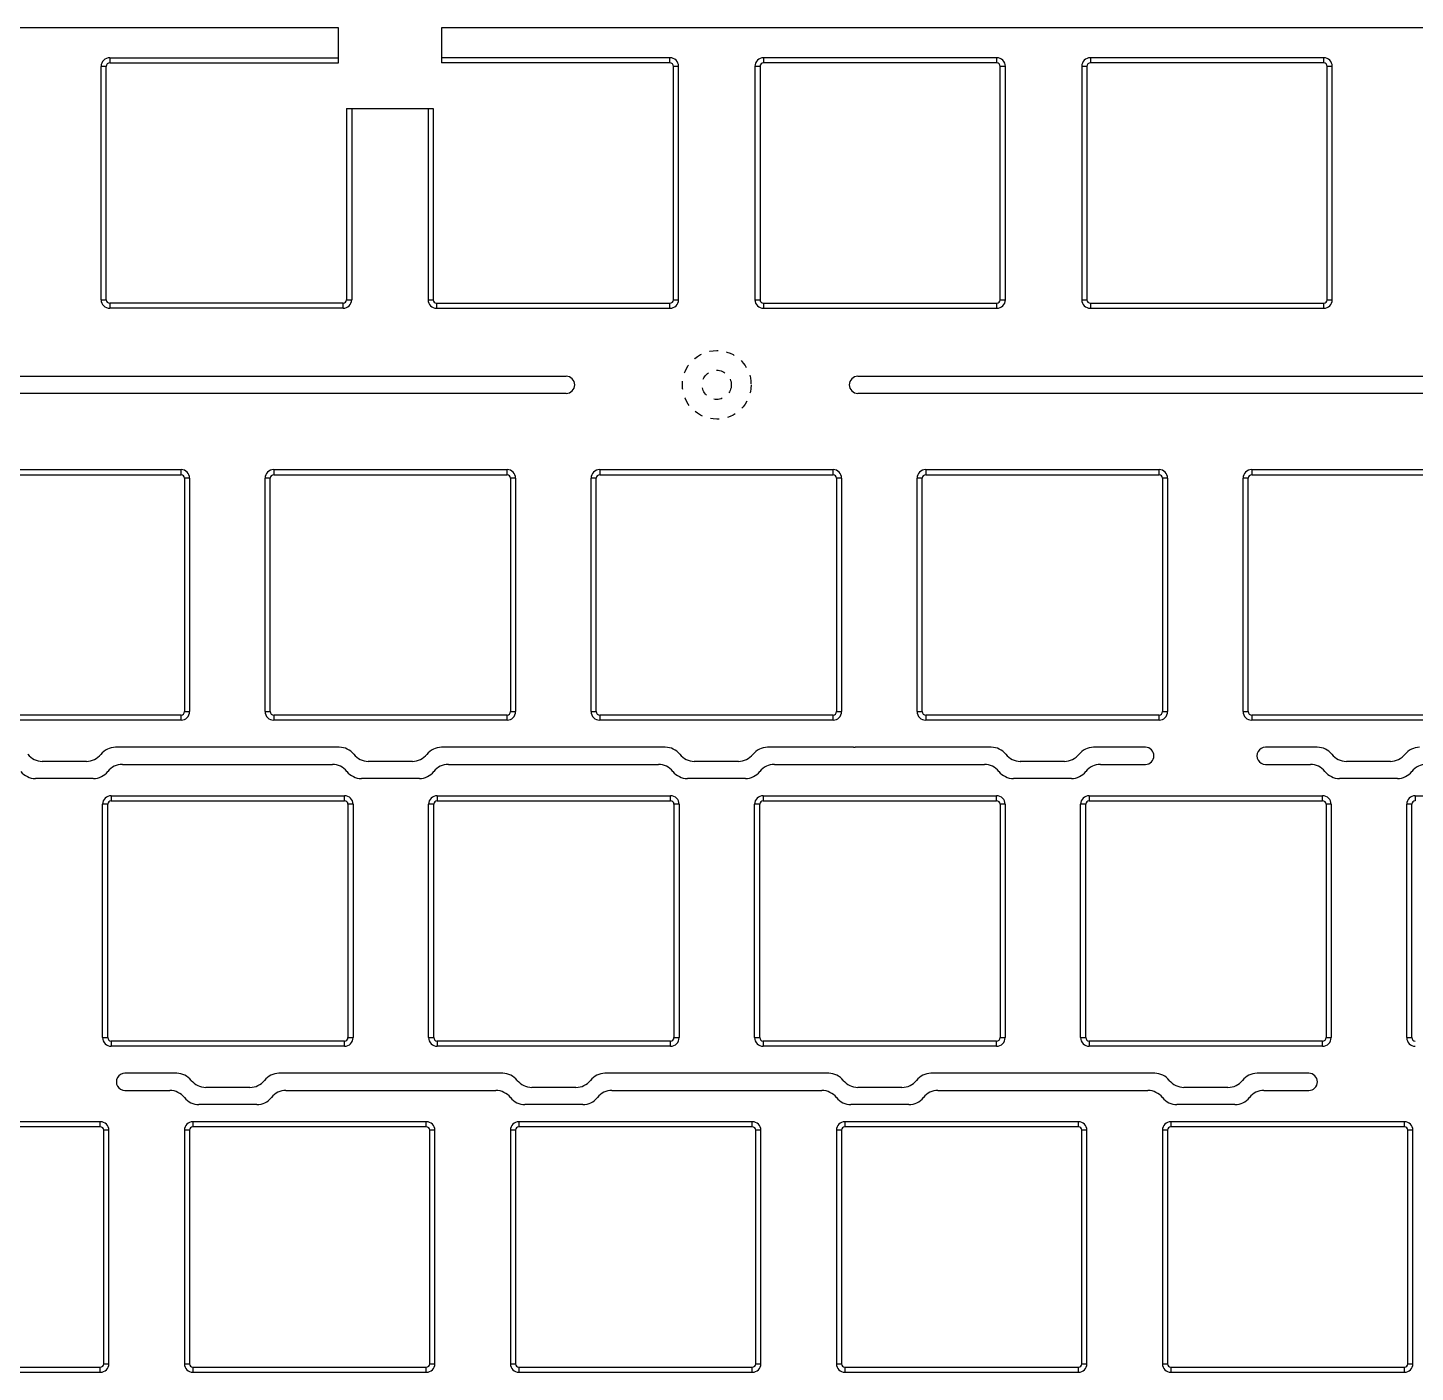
# Model space of a CAD drawing. Header units: inches. Extents: x -637 to 787, y 158 to 578.
# Drawn here: x 135.4 to 216.3, y 376.1 to 454.4 of the extents above; entities that cross this region are included whole.
import ezdxf

# ---------------------------------------------------------------- set-up
doc = ezdxf.new("R2010")
doc.units = ezdxf.units.IN
doc.header["$LTSCALE"] = 5
doc.header["$MEASUREMENT"] = 0
doc.linetypes.add('HIDDEN', pattern=[0.2, 0.1, -0.1])
doc.layers.get('0').update_dxf_attribs({"linetype": 'CONTINUOUS'})
doc.layers.add('DEFAULT_2', color=8, linetype='HIDDEN')

msp = doc.modelspace()

# ---------------------------------------------------------------- linework, layer by layer
at = {"color": 6, "linetype": 'Continuous'}
for p, q in [((153.509, 454.445), (78.699, 454.445)), ((153.509, 452.395), (153.509, 454.445)), ((159.509, 454.445), (159.509, 452.395)), ((272.394, 454.445), (159.509, 454.445)), ((139.681, 438.595), (139.681, 452.195)), ((139.981, 452.195), (139.681, 452.195)), ((139.981, 438.595), (139.981, 452.195)), ((140.181, 452.695), (140.181, 452.395)), ((140.181, 452.695), (153.509, 452.695)), ((140.181, 452.395), (153.509, 452.395)), ((172.831, 452.695), (159.509, 452.695)), ((172.831, 452.395), (159.509, 452.395)), ((172.831, 452.395), (172.831, 452.695)), ((173.031, 438.595), (173.031, 452.195)), ((173.331, 452.195), (173.031, 452.195)), ((173.331, 438.595), (173.331, 452.195)), ((177.781, 452.195), (177.781, 438.595)), ((178.081, 452.195), (177.781, 452.195)), ((178.081, 452.195), (178.081, 438.595)), ((178.281, 452.695), (178.281, 452.395)), ((191.881, 452.695), (178.281, 452.695)), ((191.881, 452.395), (178.281, 452.395)), ((191.881, 452.395), (191.881, 452.695)), ((192.081, 438.595), (192.081, 452.195)), ((192.381, 452.195), (192.081, 452.195)), ((192.381, 438.595), (192.381, 452.195)), ((196.831, 452.195), (196.831, 438.595)), ((197.131, 452.195), (196.831, 452.195)), ((197.131, 452.195), (197.131, 438.595)), ((197.331, 452.695), (197.331, 452.395)), ((210.931, 452.695), (197.331, 452.695)), ((210.931, 452.395), (197.331, 452.395)), ((210.931, 452.395), (210.931, 452.695)), ((211.131, 438.595), (211.131, 452.195)), ((211.431, 452.195), (211.131, 452.195)), ((211.431, 438.595), (211.431, 452.195)), ((153.981, 449.745), (153.981, 438.595)), ((153.981, 449.745), (159.031, 449.745)), ((154.281, 449.745), (154.281, 438.595)), ((158.731, 449.745), (158.731, 438.595)), ((159.031, 449.745), (159.031, 438.595)), ((139.681, 438.595), (139.981, 438.595)), ((140.181, 438.395), (140.181, 438.095)), ((153.781, 438.395), (140.181, 438.395)), ((153.781, 438.095), (153.781, 438.395)), ((153.981, 438.595), (154.281, 438.595)), ((158.731, 438.595), (159.031, 438.595)), ((159.231, 438.395), (159.231, 438.095)), ((159.231, 438.395), (172.831, 438.395)), ((172.831, 438.095), (172.831, 438.395)), ((173.031, 438.595), (173.331, 438.595)), ((177.781, 438.595), (178.081, 438.595)), ((178.281, 438.395), (178.281, 438.095)), ((178.281, 438.395), (191.881, 438.395)), ((191.881, 438.095), (191.881, 438.395)), ((192.081, 438.595), (192.381, 438.595)), ((196.831, 438.595), (197.131, 438.595)), ((197.331, 438.395), (197.331, 438.095)), ((197.331, 438.395), (210.931, 438.395)), ((210.931, 438.095), (210.931, 438.395)), ((211.131, 438.595), (211.431, 438.595)), ((153.781, 438.095), (140.181, 438.095)), ((159.231, 438.095), (172.831, 438.095)), ((178.281, 438.095), (191.881, 438.095)), ((197.331, 438.095), (210.931, 438.095)), ((119.782, 434.136), (166.782, 434.136)), ((183.782, 434.136), (230.782, 434.136)), ((166.782, 433.136), (119.782, 433.136)), ((230.782, 433.136), (183.782, 433.136)), ((130.736, 428.695), (144.336, 428.695)), ((144.336, 428.395), (144.336, 428.695)), ((149.736, 428.695), (149.736, 428.395)), ((149.736, 428.695), (163.336, 428.695)), ((163.336, 428.395), (163.336, 428.695)), ((168.736, 428.695), (168.736, 428.395)), ((168.736, 428.695), (182.336, 428.695)), ((182.336, 428.395), (182.336, 428.695)), ((187.736, 428.695), (187.736, 428.395)), ((187.736, 428.695), (201.336, 428.695)), ((201.336, 428.395), (201.336, 428.695)), ((206.736, 428.695), (206.736, 428.395)), ((206.736, 428.695), (220.336, 428.695)), ((130.736, 428.395), (144.336, 428.395)), ((144.536, 428.195), (144.536, 414.595)), ((144.836, 428.195), (144.536, 428.195)), ((144.836, 428.195), (144.836, 414.595)), ((149.236, 414.595), (149.236, 428.195)), ((149.536, 428.195), (149.236, 428.195)), ((149.536, 414.595), (149.536, 428.195)), ((149.736, 428.395), (163.336, 428.395)), ((163.536, 428.195), (163.536, 414.595)), ((163.836, 428.195), (163.536, 428.195)), ((163.836, 428.195), (163.836, 414.595)), ((168.236, 414.595), (168.236, 428.195)), ((168.536, 428.195), (168.236, 428.195)), ((168.536, 414.595), (168.536, 428.195)), ((168.736, 428.395), (182.336, 428.395)), ((182.536, 428.195), (182.536, 414.595)), ((182.836, 428.195), (182.536, 428.195)), ((182.836, 428.195), (182.836, 414.595)), ((187.236, 414.595), (187.236, 428.195)), ((187.536, 428.195), (187.236, 428.195)), ((187.536, 414.595), (187.536, 428.195)), ((187.736, 428.395), (201.336, 428.395)), ((201.536, 428.195), (201.536, 414.595)), ((201.836, 428.195), (201.536, 428.195)), ((201.836, 428.195), (201.836, 414.595)), ((206.236, 414.595), (206.236, 428.195)), ((206.536, 428.195), (206.236, 428.195)), ((206.536, 414.595), (206.536, 428.195)), ((206.736, 428.395), (220.336, 428.395)), ((144.336, 414.395), (130.736, 414.395)), ((144.336, 414.095), (130.736, 414.095)), ((144.336, 414.095), (144.336, 414.395)), ((144.536, 414.595), (144.836, 414.595)), ((149.236, 414.595), (149.536, 414.595)), ((149.736, 414.395), (149.736, 414.095)), ((163.336, 414.395), (149.736, 414.395)), ((163.336, 414.095), (149.736, 414.095)), ((163.336, 414.095), (163.336, 414.395)), ((163.536, 414.595), (163.836, 414.595)), ((168.236, 414.595), (168.536, 414.595)), ((168.736, 414.395), (168.736, 414.095)), ((182.336, 414.395), (168.736, 414.395)), ((182.336, 414.095), (168.736, 414.095)), ((182.336, 414.095), (182.336, 414.395)), ((182.536, 414.595), (182.836, 414.595)), ((187.236, 414.595), (187.536, 414.595)), ((187.736, 414.395), (187.736, 414.095)), ((201.336, 414.395), (187.736, 414.395)), ((201.336, 414.095), (187.736, 414.095)), ((201.336, 414.095), (201.336, 414.395)), ((201.536, 414.595), (201.836, 414.595)), ((206.236, 414.595), (206.536, 414.595)), ((206.736, 414.395), (206.736, 414.095)), ((220.336, 414.395), (206.736, 414.395)), ((220.336, 414.095), (206.736, 414.095)), ((153.557, 412.515), (140.514, 412.515)), ((172.557, 412.515), (159.514, 412.515)), ((183.536, 412.515), (178.514, 412.515)), ((191.55, 412.516), (183.62, 412.517)), ((200.536, 412.515), (197.514, 412.515)), ((210.557, 412.515), (207.536, 412.515)), ((138.821, 411.695), (136.25, 411.695)), ((157.821, 411.695), (155.25, 411.695)), ((176.821, 411.695), (174.25, 411.695)), ((195.821, 411.695), (193.25, 411.695)), ((214.821, 411.695), (212.25, 411.695)), ((140.918, 411.515), (153.156, 411.515)), ((159.918, 411.515), (172.156, 411.515)), ((178.918, 411.515), (191.156, 411.515)), ((197.918, 411.515), (200.536, 411.515)), ((207.536, 411.515), (210.156, 411.515)), ((139.225, 410.695), (135.849, 410.695)), ((158.225, 410.695), (154.849, 410.695)), ((177.225, 410.695), (173.849, 410.695)), ((196.225, 410.695), (192.849, 410.695)), ((215.225, 410.695), (211.849, 410.695)), ((139.766, 395.595), (139.766, 409.195)), ((140.066, 409.195), (139.766, 409.195)), ((140.066, 395.595), (140.066, 409.195)), ((140.266, 409.695), (140.266, 409.395)), ((140.266, 409.695), (153.866, 409.695)), ((140.266, 409.395), (153.866, 409.395)), ((153.866, 409.395), (153.866, 409.695)), ((154.066, 409.195), (154.066, 395.595)), ((154.366, 409.195), (154.066, 409.195)), ((154.366, 409.195), (154.366, 395.595)), ((158.766, 395.595), (158.766, 409.195)), ((159.066, 409.195), (158.766, 409.195)), ((159.066, 395.595), (159.066, 409.195)), ((159.266, 409.695), (159.266, 409.395)), ((159.266, 409.695), (172.866, 409.695)), ((159.266, 409.395), (172.866, 409.395)), ((172.866, 409.395), (172.866, 409.695)), ((173.066, 409.195), (173.066, 395.595)), ((173.366, 409.195), (173.066, 409.195)), ((173.366, 409.195), (173.366, 395.595)), ((177.766, 395.595), (177.766, 409.195)), ((178.066, 409.195), (177.766, 409.195)), ((178.066, 395.595), (178.066, 409.195)), ((178.266, 409.695), (178.266, 409.395)), ((178.266, 409.695), (191.866, 409.695)), ((178.266, 409.395), (191.866, 409.395)), ((191.866, 409.395), (191.866, 409.695)), ((192.066, 409.195), (192.066, 395.595)), ((192.366, 409.195), (192.066, 409.195)), ((192.366, 409.195), (192.366, 395.595)), ((196.766, 395.595), (196.766, 409.195)), ((197.066, 409.195), (196.766, 409.195)), ((197.066, 395.595), (197.066, 409.195)), ((197.266, 409.695), (197.266, 409.395)), ((197.266, 409.695), (210.866, 409.695)), ((197.266, 409.395), (210.866, 409.395)), ((210.866, 409.395), (210.866, 409.695)), ((211.066, 409.195), (211.066, 395.595)), ((211.366, 409.195), (211.066, 409.195)), ((211.366, 409.195), (211.366, 395.595)), ((216.066, 409.195), (215.766, 409.195)), ((215.766, 395.595), (215.766, 409.195)), ((216.066, 395.595), (216.066, 409.195)), ((216.266, 409.695), (229.866, 409.695)), ((216.266, 409.695), (216.266, 409.395)), ((139.766, 395.595), (140.066, 395.595)), ((154.066, 395.595), (154.366, 395.595)), ((158.766, 395.595), (159.066, 395.595)), ((173.066, 395.595), (173.366, 395.595)), ((177.766, 395.595), (178.066, 395.595)), ((192.066, 395.595), (192.366, 395.595)), ((196.766, 395.595), (197.066, 395.595)), ((211.066, 395.595), (211.366, 395.595)), ((215.766, 395.595), (216.066, 395.595)), ((140.266, 395.395), (140.266, 395.095)), ((153.866, 395.395), (140.266, 395.395)), ((153.866, 395.095), (140.266, 395.095)), ((153.866, 395.095), (153.866, 395.395)), ((159.266, 395.395), (159.266, 395.095)), ((172.866, 395.395), (159.266, 395.395)), ((172.866, 395.095), (159.266, 395.095)), ((172.866, 395.095), (172.866, 395.395)), ((178.266, 395.395), (178.266, 395.095)), ((191.866, 395.395), (178.266, 395.395)), ((191.866, 395.095), (178.266, 395.095)), ((191.866, 395.095), (191.866, 395.395)), ((197.266, 395.395), (197.266, 395.095)), ((210.866, 395.395), (197.266, 395.395)), ((210.866, 395.095), (197.266, 395.095)), ((210.866, 395.095), (210.866, 395.395)), ((144.087, 393.515), (141.066, 393.515)), ((163.087, 393.515), (150.044, 393.515)), ((182.087, 393.515), (169.044, 393.515)), ((201.087, 393.515), (188.044, 393.515)), ((210.066, 393.515), (207.044, 393.515)), ((141.066, 392.515), (143.686, 392.515)), ((148.351, 392.695), (145.78, 392.695)), ((150.448, 392.515), (162.686, 392.515)), ((167.351, 392.695), (164.78, 392.695)), ((169.448, 392.515), (181.686, 392.515)), ((186.351, 392.695), (183.78, 392.695)), ((188.448, 392.515), (200.686, 392.515)), ((205.351, 392.695), (202.78, 392.695)), ((207.448, 392.515), (210.066, 392.515)), ((148.755, 391.695), (145.379, 391.695)), ((167.755, 391.695), (164.379, 391.695)), ((186.755, 391.695), (183.379, 391.695)), ((205.755, 391.695), (202.379, 391.695)), ((139.631, 390.695), (126.031, 390.695)), ((139.631, 390.395), (139.631, 390.695)), ((145.031, 390.695), (145.031, 390.395)), ((158.631, 390.695), (145.031, 390.695)), ((158.631, 390.395), (158.631, 390.695)), ((164.031, 390.695), (164.031, 390.395)), ((177.631, 390.695), (164.031, 390.695)), ((177.631, 390.395), (177.631, 390.695)), ((183.031, 390.695), (183.031, 390.395)), ((196.631, 390.695), (183.031, 390.695)), ((196.631, 390.395), (196.631, 390.695)), ((215.631, 390.695), (202.031, 390.695)), ((202.031, 390.695), (202.031, 390.395)), ((215.631, 390.395), (215.631, 390.695)), ((139.631, 390.395), (126.031, 390.395)), ((139.831, 376.595), (139.831, 390.195)), ((140.131, 390.195), (139.831, 390.195)), ((140.131, 376.595), (140.131, 390.195)), ((144.531, 390.195), (144.531, 376.595)), ((144.831, 390.195), (144.531, 390.195)), ((144.831, 390.195), (144.831, 376.595)), ((158.631, 390.395), (145.031, 390.395)), ((158.831, 376.595), (158.831, 390.195)), ((159.131, 390.195), (158.831, 390.195)), ((159.131, 376.595), (159.131, 390.195)), ((163.531, 390.195), (163.531, 376.595)), ((163.831, 390.195), (163.531, 390.195)), ((163.831, 390.195), (163.831, 376.595)), ((177.631, 390.395), (164.031, 390.395)), ((177.831, 376.595), (177.831, 390.195)), ((178.131, 390.195), (177.831, 390.195)), ((178.131, 376.595), (178.131, 390.195)), ((182.531, 390.195), (182.531, 376.595)), ((182.831, 390.195), (182.531, 390.195)), ((182.831, 390.195), (182.831, 376.595)), ((196.631, 390.395), (183.031, 390.395)), ((197.131, 390.195), (196.831, 390.195)), ((196.831, 376.595), (196.831, 390.195)), ((197.131, 376.595), (197.131, 390.195)), ((201.831, 390.195), (201.531, 390.195)), ((201.531, 390.195), (201.531, 376.595)), ((201.831, 390.195), (201.831, 376.595)), ((215.631, 390.395), (202.031, 390.395)), ((216.131, 390.195), (215.831, 390.195)), ((215.831, 376.595), (215.831, 390.195)), ((216.131, 376.595), (216.131, 390.195)), ((126.031, 376.395), (139.631, 376.395)), ((126.031, 376.095), (139.631, 376.095)), ((139.631, 376.095), (139.631, 376.395)), ((139.831, 376.595), (140.131, 376.595)), ((144.531, 376.595), (144.831, 376.595)), ((145.031, 376.395), (145.031, 376.095)), ((145.031, 376.395), (158.631, 376.395)), ((145.031, 376.095), (158.631, 376.095)), ((158.631, 376.095), (158.631, 376.395)), ((158.831, 376.595), (159.131, 376.595)), ((163.531, 376.595), (163.831, 376.595)), ((164.031, 376.395), (164.031, 376.095)), ((164.031, 376.395), (177.631, 376.395)), ((164.031, 376.095), (177.631, 376.095)), ((177.631, 376.095), (177.631, 376.395)), ((177.831, 376.595), (178.131, 376.595)), ((182.531, 376.595), (182.831, 376.595)), ((183.031, 376.395), (196.631, 376.395)), ((183.031, 376.395), (183.031, 376.095)), ((183.031, 376.095), (196.631, 376.095)), ((196.631, 376.095), (196.631, 376.395)), ((196.831, 376.595), (197.131, 376.595)), ((201.531, 376.595), (201.831, 376.595)), ((202.031, 376.395), (215.631, 376.395)), ((202.031, 376.395), (202.031, 376.095)), ((202.031, 376.095), (215.631, 376.095)), ((215.631, 376.095), (215.631, 376.395)), ((215.831, 376.595), (216.131, 376.595))]:
    msp.add_line(p, q, dxfattribs=at)
for centre, radius, start, end in [((140.181, 452.195), 0.5, 90, 180), ((140.181, 452.195), 0.2, 90, 180), ((172.831, 452.195), 0.5, 0.00018, 90), ((172.831, 452.195), 0.2, 0.00001, 90), ((178.281, 452.195), 0.5, 90.00018, 180.00018), ((178.281, 452.195), 0.2, 90.00001, 180), ((191.881, 452.195), 0.5, 0.00018, 90), ((191.881, 452.195), 0.2, 0.00001, 90), ((197.331, 452.195), 0.5, 90.00018, 180.00018), ((197.331, 452.195), 0.2, 90.00001, 180), ((210.931, 452.195), 0.5, 0.00018, 90), ((210.931, 452.195), 0.2, 0.00001, 90), ((140.181, 438.595), 0.5, 180, 270), ((140.181, 438.595), 0.2, 180, 270), ((153.781, 438.595), 0.5, 270, 0), ((153.781, 438.595), 0.2, 270, 0), ((159.231, 438.595), 0.5, 180.00018, 270), ((159.231, 438.595), 0.2, 180.00002, 270), ((172.831, 438.595), 0.5, 270.00018, 0.00018), ((172.831, 438.595), 0.2, 270.00002, 0), ((178.281, 438.595), 0.5, 180.00018, 270), ((178.281, 438.595), 0.2, 180.00002, 270), ((191.881, 438.595), 0.5, 270.00018, 0.00018), ((191.881, 438.595), 0.2, 270.00002, 0), ((197.331, 438.595), 0.5, 180.00018, 270), ((197.331, 438.595), 0.2, 180.00002, 270), ((210.931, 438.595), 0.5, 270.00018, 0.00018), ((210.931, 438.595), 0.2, 270.00002, 0), ((166.782, 433.636), 0.5, 270, 90), ((183.782, 433.636), 0.5, 90, 270), ((144.336, 428.195), 0.5, 0, 90), ((149.736, 428.195), 0.5, 90, 180), ((163.336, 428.195), 0.5, 0, 90), ((168.736, 428.195), 0.5, 90, 180), ((182.336, 428.195), 0.5, 0, 90), ((187.736, 428.195), 0.5, 90, 180), ((201.336, 428.195), 0.5, 0, 90), ((206.736, 428.195), 0.5, 90, 180), ((144.336, 428.195), 0.2, 360, 90), ((149.736, 428.195), 0.2, 90, 180), ((163.336, 428.195), 0.2, 360, 90), ((168.736, 428.195), 0.2, 90, 180), ((182.336, 428.195), 0.2, 360, 90), ((187.736, 428.195), 0.2, 90, 180), ((201.336, 428.195), 0.2, 360, 90), ((206.736, 428.195), 0.2, 90, 180), ((144.336, 414.595), 0.5, 270, 0), ((144.336, 414.595), 0.2, 270, 0), ((149.736, 414.595), 0.5, 180, 270), ((149.736, 414.595), 0.2, 180, 270), ((163.336, 414.595), 0.5, 270, 0), ((163.336, 414.595), 0.2, 270, 0), ((168.736, 414.595), 0.5, 180, 270), ((168.736, 414.595), 0.2, 180, 270), ((182.336, 414.595), 0.5, 270, 0), ((182.336, 414.595), 0.2, 270, 0), ((187.736, 414.595), 0.5, 180, 270), ((187.736, 414.595), 0.2, 180, 270), ((201.336, 414.595), 0.5, 270, 0), ((201.336, 414.595), 0.2, 270, 0), ((206.736, 414.595), 0.5, 180, 270), ((206.736, 414.595), 0.2, 180, 270), ((140.515, 411.435), 1.08, 90.07483, 141.73289), ((153.557, 411.435), 1.08, 38.41927, 89.99995), ((159.515, 411.435), 1.08, 90.07483, 141.73289), ((172.557, 411.435), 1.08, 38.41927, 89.99995), ((178.515, 411.435), 1.08, 90.07483, 141.73289), ((183.536, 413.515), 1, 269.99937, 274.79202), ((191.557, 411.435), 1.08, 38.38123, 90.102), ((197.515, 411.435), 1.08, 90.07483, 141.73289), ((200.536, 412.015), 0.5, 270, 89.99993), ((207.536, 412.015), 0.5, 90, 270.00007), ((210.557, 411.435), 1.08, 38.41927, 90), ((216.515, 411.435), 1.08, 90.07483, 141.73289), ((136.251, 412.775), 1.08, 218.26711, 269.92517), ((138.821, 412.775), 1.08, 270.00005, 321.58073), ((155.251, 412.775), 1.08, 218.26711, 269.92517), ((157.821, 412.775), 1.08, 270.00005, 321.58073), ((174.251, 412.775), 1.08, 218.26711, 269.92517), ((176.821, 412.775), 1.08, 270.00005, 321.58073), ((193.251, 412.775), 1.08, 218.30514, 269.92517), ((195.821, 412.775), 1.08, 270.00005, 321.58073), ((212.251, 412.775), 1.08, 218.26711, 269.92517), ((214.821, 412.775), 1.08, 270.00005, 321.58073), ((135.849, 411.775), 1.08, 218.41927, 269.99995), ((139.224, 411.775), 1.08, 270.07483, 321.73289), ((140.918, 410.435), 1.08, 90.00005, 141.58073), ((153.154, 410.435), 1.08, 38.26711, 89.92517), ((154.849, 411.775), 1.08, 218.41927, 269.99995), ((158.224, 411.775), 1.08, 270.07483, 321.73289), ((159.918, 410.435), 1.08, 90.00005, 141.58073), ((172.154, 410.435), 1.08, 38.26711, 89.92517), ((173.849, 411.775), 1.08, 218.41927, 269.99995), ((177.224, 411.775), 1.08, 270.07483, 321.73289), ((178.918, 410.435), 1.08, 90.00005, 141.58073), ((191.154, 410.435), 1.08, 38.26711, 89.92517), ((192.849, 411.775), 1.08, 218.41927, 269.99995), ((196.224, 411.775), 1.08, 270.07483, 321.73289), ((197.918, 410.435), 1.08, 90, 141.58073), ((210.154, 410.435), 1.08, 38.26711, 89.92517), ((211.849, 411.775), 1.08, 218.41927, 269.99995), ((215.224, 411.775), 1.08, 270.07483, 321.73289), ((216.918, 410.435), 1.08, 90.00005, 141.58073), ((140.266, 409.195), 0.5, 90, 180), ((140.266, 409.195), 0.2, 90, 180), ((153.866, 409.195), 0.5, 0, 90), ((153.866, 409.195), 0.2, 360, 90), ((159.266, 409.195), 0.5, 90, 180), ((159.266, 409.195), 0.2, 90, 180), ((172.866, 409.195), 0.5, 0, 90), ((172.866, 409.195), 0.2, 360, 90), ((178.266, 409.195), 0.5, 90, 180), ((178.266, 409.195), 0.2, 90, 180), ((191.866, 409.195), 0.5, 0, 90), ((191.866, 409.195), 0.2, 360, 90), ((197.266, 409.195), 0.5, 90, 180), ((197.266, 409.195), 0.2, 90, 180), ((210.866, 409.195), 0.5, 0, 90), ((210.866, 409.195), 0.2, 360, 90), ((216.266, 409.195), 0.5, 90, 180), ((216.266, 409.195), 0.2, 90, 180), ((140.266, 395.595), 0.5, 180, 270), ((140.266, 395.595), 0.2, 180, 270), ((153.866, 395.595), 0.5, 270, 0), ((153.866, 395.595), 0.2, 270, 0), ((159.266, 395.595), 0.5, 180, 270), ((159.266, 395.595), 0.2, 180, 270), ((172.866, 395.595), 0.5, 270, 0), ((172.866, 395.595), 0.2, 270, 0), ((178.266, 395.595), 0.5, 180, 270), ((178.266, 395.595), 0.2, 180, 270), ((191.866, 395.595), 0.5, 270, 0), ((191.866, 395.595), 0.2, 270, 0), ((197.266, 395.595), 0.5, 180, 270), ((197.266, 395.595), 0.2, 180, 270), ((210.866, 395.595), 0.5, 270, 0), ((210.866, 395.595), 0.2, 270, 0), ((216.266, 395.595), 0.5, 180, 270), ((216.266, 395.595), 0.2, 180, 270), ((141.066, 393.015), 0.5, 90, 270.00007), ((144.087, 392.435), 1.08, 38.41927, 90), ((145.781, 393.775), 1.08, 218.26711, 269.92517), ((148.351, 393.775), 1.08, 270.00005, 321.58073), ((150.045, 392.435), 1.08, 90.07483, 141.73289), ((163.087, 392.435), 1.08, 38.41927, 89.99995), ((164.781, 393.775), 1.08, 218.26711, 269.92517), ((167.351, 393.775), 1.08, 270.00005, 321.58073), ((169.045, 392.435), 1.08, 90.07483, 141.73289), ((182.087, 392.435), 1.08, 38.41927, 89.99995), ((183.781, 393.775), 1.08, 218.26711, 269.92517), ((186.351, 393.775), 1.08, 270.00005, 321.58073), ((188.045, 392.435), 1.08, 90.07483, 141.73289), ((201.087, 392.435), 1.08, 38.41927, 89.99995), ((202.781, 393.775), 1.08, 218.26711, 269.92517), ((205.351, 393.775), 1.08, 270.00005, 321.58073), ((207.045, 392.435), 1.08, 90.07483, 141.73289), ((210.066, 393.015), 0.5, 270, 89.99993), ((143.684, 391.435), 1.08, 38.26711, 89.92517), ((150.448, 391.435), 1.08, 90.00005, 141.58073), ((162.684, 391.435), 1.08, 38.26711, 89.92517), ((169.448, 391.435), 1.08, 90.00005, 141.58073), ((181.684, 391.435), 1.08, 38.26711, 89.92517), ((188.448, 391.435), 1.08, 90.00005, 141.58073), ((200.684, 391.435), 1.08, 38.26711, 89.92517), ((207.448, 391.435), 1.08, 90, 141.58073), ((145.379, 392.775), 1.08, 218.41927, 269.99995), ((148.754, 392.775), 1.08, 270.07483, 321.73289), ((164.379, 392.775), 1.08, 218.41927, 269.99995), ((167.754, 392.775), 1.08, 270.07483, 321.73289), ((183.379, 392.775), 1.08, 218.41927, 269.99995), ((186.754, 392.775), 1.08, 270.07483, 321.73289), ((202.379, 392.775), 1.08, 218.41927, 269.99995), ((205.754, 392.775), 1.08, 270.07483, 321.73289), ((139.631, 390.195), 0.5, 0.00018, 90), ((145.031, 390.195), 0.5, 90.00018, 180.00018), ((158.631, 390.195), 0.5, 0.00018, 90), ((164.031, 390.195), 0.5, 90.00018, 180.00018), ((177.631, 390.195), 0.5, 0.00018, 90), ((183.031, 390.195), 0.5, 90.00018, 180.00018), ((196.631, 390.195), 0.5, 0.00018, 90), ((202.031, 390.195), 0.5, 90.00018, 180.00018), ((215.631, 390.195), 0.5, 0.00018, 90), ((139.631, 390.195), 0.2, 0.00002, 90), ((145.031, 390.195), 0.2, 90.00001, 180), ((158.631, 390.195), 0.2, 0.00002, 90), ((164.031, 390.195), 0.2, 90.00001, 180), ((177.631, 390.195), 0.2, 0.00002, 90), ((183.031, 390.195), 0.2, 90.00001, 180), ((196.631, 390.195), 0.2, 0.00002, 90), ((202.031, 390.195), 0.2, 90.00001, 180), ((215.631, 390.195), 0.2, 0.00002, 90), ((139.631, 376.595), 0.5, 270.00018, 0.00018), ((139.631, 376.595), 0.2, 270.00002, 0), ((145.031, 376.595), 0.5, 180.00018, 270), ((145.031, 376.595), 0.2, 180.00001, 270), ((158.631, 376.595), 0.5, 270.00018, 0.00018), ((158.631, 376.595), 0.2, 270.00002, 0), ((164.031, 376.595), 0.5, 180.00018, 270), ((164.031, 376.595), 0.2, 180.00001, 270), ((177.631, 376.595), 0.5, 270.00018, 0.00018), ((177.631, 376.595), 0.2, 270.00002, 0), ((183.031, 376.595), 0.5, 180.00018, 270), ((183.031, 376.595), 0.2, 180.00001, 270), ((196.631, 376.595), 0.5, 270.00018, 0.00018), ((196.631, 376.595), 0.2, 270.00002, 0), ((202.031, 376.595), 0.5, 180.00018, 270), ((202.031, 376.595), 0.2, 180.00001, 270), ((215.631, 376.595), 0.5, 270.00018, 0.00018), ((215.631, 376.595), 0.2, 270.00002, 0)]:
    msp.add_arc(centre, radius, start, end, dxfattribs=at)
at = {"layer": 'DEFAULT_2', "color": 6, "linetype": 'HIDDEN'}
for p, q in [((178.514, 412.515), (178.515, 412.515)), ((197.514, 412.515), (197.515, 412.515)), ((210.558, 412.515), (210.557, 412.515)), ((135.405, 412.104), (135.403, 412.106)), ((136.25, 411.695), (136.251, 411.695)), ((138.823, 411.695), (138.821, 411.695)), ((139.668, 412.104), (139.669, 412.106)), ((154.405, 412.104), (154.403, 412.106)), ((155.25, 411.695), (155.251, 411.695)), ((157.823, 411.695), (157.821, 411.695)), ((158.668, 412.104), (158.669, 412.106)), ((173.405, 412.104), (173.403, 412.106)), ((174.25, 411.695), (174.251, 411.695)), ((176.823, 411.695), (176.821, 411.695)), ((177.668, 412.104), (177.669, 412.106)), ((192.405, 412.104), (192.403, 412.106)), ((193.25, 411.695), (193.251, 411.695)), ((195.823, 411.695), (195.821, 411.695)), ((196.668, 412.104), (196.669, 412.106)), ((211.405, 412.104), (211.403, 412.106)), ((212.25, 411.695), (212.251, 411.695)), ((214.823, 411.695), (214.821, 411.695)), ((215.668, 412.104), (215.669, 412.106)), ((140.071, 411.106), (140.07, 411.104)), ((154.001, 411.106), (154.002, 411.104)), ((159.071, 411.106), (159.07, 411.104)), ((173.001, 411.106), (173.002, 411.104)), ((178.071, 411.106), (178.07, 411.104)), ((192.001, 411.106), (192.002, 411.104)), ((197.071, 411.106), (197.07, 411.104)), ((197.916, 411.515), (197.918, 411.515)), ((210.156, 411.515), (210.154, 411.515)), ((211.001, 411.106), (211.002, 411.104)), ((216.071, 411.106), (216.07, 411.104)), ((135.847, 410.695), (135.849, 410.695)), ((139.225, 410.695), (139.224, 410.695)), ((154.847, 410.695), (154.849, 410.695)), ((158.225, 410.695), (158.224, 410.695)), ((173.847, 410.695), (173.849, 410.695)), ((177.225, 410.695), (177.224, 410.695)), ((192.847, 410.695), (192.849, 410.695)), ((196.225, 410.695), (196.224, 410.695)), ((211.847, 410.695), (211.849, 410.695)), ((215.225, 410.695), (215.224, 410.695)), ((144.088, 393.515), (144.087, 393.515)), ((144.935, 393.104), (144.933, 393.106)), ((149.198, 393.104), (149.199, 393.106)), ((163.935, 393.104), (163.933, 393.106)), ((168.198, 393.104), (168.199, 393.106)), ((182.935, 393.104), (182.933, 393.106)), ((187.198, 393.104), (187.199, 393.106)), ((201.935, 393.104), (201.933, 393.106)), ((206.198, 393.104), (206.199, 393.106)), ((207.044, 393.515), (207.045, 393.515)), ((143.686, 392.515), (143.684, 392.515)), ((145.78, 392.695), (145.781, 392.695)), ((148.353, 392.695), (148.351, 392.695)), ((164.78, 392.695), (164.781, 392.695)), ((167.353, 392.695), (167.351, 392.695)), ((183.78, 392.695), (183.781, 392.695)), ((186.353, 392.695), (186.351, 392.695)), ((202.78, 392.695), (202.781, 392.695)), ((205.353, 392.695), (205.351, 392.695)), ((207.446, 392.515), (207.448, 392.515)), ((144.531, 392.106), (144.532, 392.104)), ((145.377, 391.695), (145.379, 391.695)), ((148.755, 391.695), (148.754, 391.695)), ((149.601, 392.106), (149.6, 392.104)), ((163.531, 392.106), (163.532, 392.104)), ((164.377, 391.695), (164.379, 391.695)), ((167.755, 391.695), (167.754, 391.695)), ((168.601, 392.106), (168.6, 392.104)), ((182.531, 392.106), (182.532, 392.104)), ((183.377, 391.695), (183.379, 391.695)), ((186.755, 391.695), (186.754, 391.695)), ((187.601, 392.106), (187.6, 392.104)), ((201.531, 392.106), (201.532, 392.104)), ((202.377, 391.695), (202.379, 391.695)), ((205.755, 391.695), (205.754, 391.695)), ((206.601, 392.106), (206.6, 392.104))]:
    msp.add_line(p, q, dxfattribs=at)
for radius in [2, 0.85]:
    msp.add_circle((175.556, 433.636), radius, dxfattribs=at)

doc.saveas('drawing.dxf')
